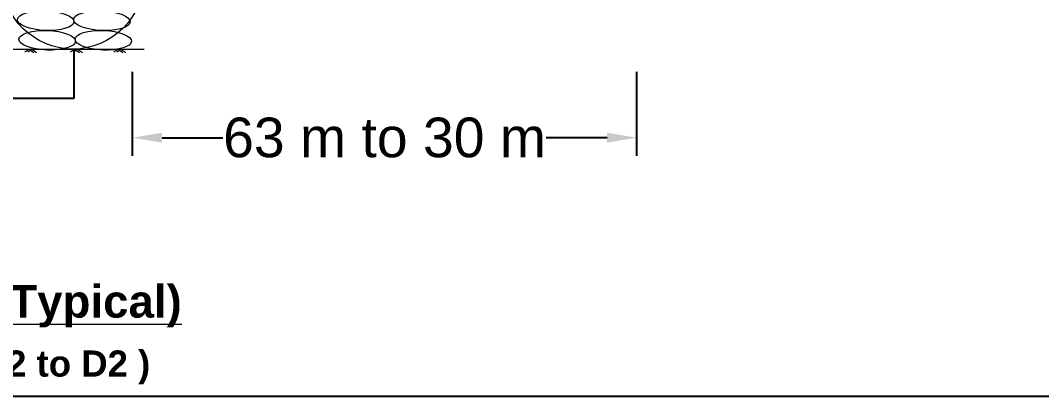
# Model space of a CAD drawing. Header units: inches. Extents: x -885 to 26362, y -28010 to 990.
# Drawn here: x 4210.33 to 4241.27, y -19540.27 to -19528.86 of the extents above; entities that cross this region are included whole.
import ezdxf

# ---------------------------------------------------------------- set-up
doc = ezdxf.new("R2010")
doc.units = ezdxf.units.IN
doc.header["$MEASUREMENT"] = 0
doc.header["$PDMODE"] = 3
doc.layers.add('LINE', color=7, linetype='Continuous')
doc.styles.add('Arial B heading -200', font='arialbd.ttf', dxfattribs={"height": 0.6})
doc.styles.get("Standard").update_dxf_attribs({"font": 'arial.ttf'})
doc.dimstyles.get("Standard").update_dxf_attribs({"dimtxt": 0.18, "dimasz": 0.18, "dimexe": 0.18, "dimexo": 0.0625, "dimgap": 0.09, "dimtad": 0, "dimtih": 1, "dimtoh": 1, "dimdec": 4, "dimzin": 0, "dimdsep": 46, "dimtxsty": 'Standard', "dimcen": 0.09, "dimadec": 0, "dimazin": 0, "dimtfac": 1, "dimtdec": 4, "dimtofl": 0, "dimtmove": 0, "dimatfit": 3, "dimfxl": 1, "dimtolj": 1, "dimtzin": 0, "dimarcsym": 0})

# ---------------------------------------------------------------- blocks, each defined once
blk = doc.blocks.new('*D196')
at = {"layer": 'Defpoints', "color": 0, "ltscale": 0.5, "transparency": 16777216}
for p in [(4229.006, -19532.419), (4213.723, -19533.972), (4229.006, -19533.972)]:
    blk.add_point(p, dxfattribs=at)
at = {"layer": 'LINE', "color": 7, "ltscale": 0.5, "transparency": 16777216}
for p, q in [((4213.723, -19532.972), (4213.723, -19530.419)), ((4229.006, -19532.972), (4229.006, -19530.419)), ((4214.623, -19532.419), (4216.468, -19532.419)), ((4228.106, -19532.419), (4226.261, -19532.419))]:
    blk.add_line(p, q, dxfattribs=at)
for points in [[(4214.623, -19532.269), (4214.623, -19532.569), (4213.723, -19532.419)], [(4228.106, -19532.269), (4228.106, -19532.569), (4229.006, -19532.419)]]:
    blk.add_solid(points, dxfattribs=at)
at = {"layer": 'LINE', "color": 7, "lineweight": 20, "ltscale": 0.5, "transparency": 16777216, "insert": (4221.364, -19532.419), "char_height": 1.2, "attachment_point": 5}
blk.add_mtext('\\A1;63 m to 30 m', dxfattribs=at)

msp = doc.modelspace()

# ---------------------------------------------------------------- linework, layer by layer
at = {"linetype": 'ByBlock', "lineweight": 20, "ltscale": 0.5}
msp.add_line((4210.032665, -19529.734067), (4214.080471, -19529.734067), dxfattribs=at)
for points in [[(4210.466133, -19529.818911), (4210.582214, -19529.734067), (4210.732691, -19529.836098)], [(4210.55549, -19529.818911), (4210.671571, -19529.734067), (4210.822048, -19529.836098)], [(4211.85113, -19529.818911), (4211.967211, -19529.734067), (4212.117688, -19529.836098)], [(4211.940487, -19529.818911), (4212.056568, -19529.734067), (4212.207045, -19529.836098)], [(4213.164074, -19529.818911), (4213.280155, -19529.734067), (4213.430632, -19529.836098)], [(4213.253431, -19529.818911), (4213.369512, -19529.734067), (4213.519989, -19529.836098)]]:
    msp.add_lwpolyline(points, dxfattribs=at)
at = {"layer": 'LINE', "color": 7, "lineweight": -2, "ltscale": 0.5}
msp.add_lwpolyline([(4159.261237, -19540.26913), (4159.261237, -19405.549888), (4349.773297, -19405.549888), (4349.773297, -19540.26913), (4159.261237, -19540.26913)], close=True, dxfattribs=at)
at = {"layer": 'LINE', "color": 7, "lineweight": 20, "ltscale": 0.5}
msp.add_circle((4211.919749, -19527.588579), 2.142748, dxfattribs=at)
msp.add_circle((4211.919749, -19527.588579), 2.142748, dxfattribs=at)
for centre in [(4211.096962, -19528.869942), (4212.796252, -19528.871445), (4211.142553, -19529.463463), (4212.841842, -19529.464967)]:
    msp.add_ellipse(centre, major_axis=(-0.855829, 0.032565), ratio=0.347100484, dxfattribs=at)

# ---------------------------------------------------------------- texts
at = {"layer": 'LINE', "color": 7, "lineweight": 20, "ltscale": 0.5, "style": 'Arial B heading -200'}
for s, height, p in [('%%USECTION AT X6-X6 (Typical)', 0.99046911, (4196.538658, -19537.875259)), ('(Limit of work from C2 to D2 )', 0.79237529, (4198.768059, -19539.663036))]:
    msp.add_text(s, height=height, dxfattribs=at).set_placement(p)

# ---------------------------------------------------------------- dimensions: what is measured, and where the dimension line sits
at = {"layer": 'LINE', "color": 7, "lineweight": 20, "ltscale": 0.5}
dim = msp.add_linear_dim(base=(4229.00619, -19532.419257), p1=(4213.722707, -19533.971501), p2=(4229.00619, -19533.971501), text='63 m to 30 m', dimstyle='Standard', override={"dimtxt": 1.2, "dimasz": 0.9, "dimexe": 2, "dimexo": 1, "dimclrd": 7, "dimclre": 7, "dimclrt": 7, "dimfxl": 100, "dimfxlon": 1, "dimlwd": 65535, "dimlwe": 65535}, dxfattribs=at)
dim.commit()
dim.dimension.update_dxf_attribs({"geometry": '*D196', "text_midpoint": (4221.364448, -19532.419257), "dimtype": 160})

# ---------------------------------------------------------------- leaders
at = {"linetype": 'ByBlock', "lineweight": 20, "ltscale": 0.5}
msp.add_leader([(4211.948929, -19529.731129), (4211.945532, -19531.234659), (4209.788833, -19531.234659)], dimstyle='Standard', override={"dimgap": 0.09, "dimtad": 0, "dimfxl": 700, "dimfxlon": 1}, dxfattribs=at)
msp.add_leader([(4211.948929, -19529.731129), (4211.945532, -19531.234659), (4209.788833, -19531.234659)], dimstyle='Standard', override={"dimgap": 0.09, "dimtad": 0, "dimfxl": 700, "dimfxlon": 1}, dxfattribs=at)

doc.saveas('drawing.dxf')
